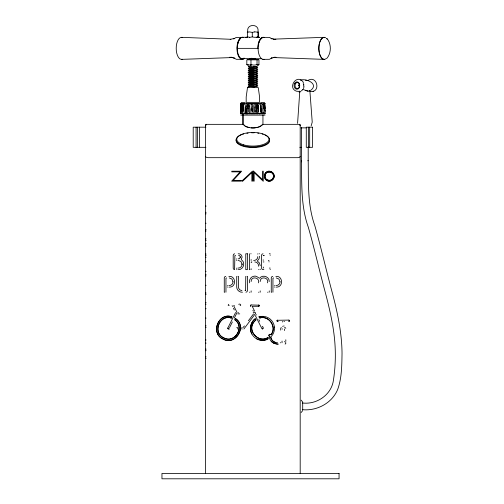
<?xml version="1.0" encoding="UTF-8"?>
<svg xmlns="http://www.w3.org/2000/svg" width="504" height="504" viewBox="0 0 504 504"><rect width="100%" height="100%" fill="white"/><g stroke="black" fill="none" stroke-linecap="round" stroke-linejoin="round"><path stroke-width="0.76" d="M238.102 258.842C240.553 259.522 241.107 255.326 238.619 255.358M241.781 328.318L241.781 327.65M243.155 124.343L243.155 114.358M247.848 31.739C245.889 23.417 259.875 23.417 257.916 31.739M252.554 113.816L252.107 113.841L252.107 113.167M252.17 112.096L252.176 107.062M252.504 112.096L252.51 108.738M252.51 107.062L252.586 103.774M262.943 124.343L262.949 115.032M302.425 409.689C316.915 411.125 331.966 403.169 337.661 389.529C341.813 378.044 341.819 365.539 342.033 353.455C341.882 333.106 337.617 313.072 332.483 293.467C326.359 270.913 321.212 248.107 314.811 225.628C307.377 204.844 308.568 182.461 308.202 160.745L308.202 147.017M250.853 113.841L251.313 113.841L250.853 113.841L250.916 108.738M251.238 110.414L251.25 103.711M251.338 104.315L251.338 103.641L250.979 103.774M263.019 113.778L263.057 112.096M250.047 113.816L249.612 113.841L249.619 113.167M249.688 105.386L249.612 113.841L249.965 113.765M250.11 104.315L250.11 103.774M248.415 113.167C247.659 114.068 249.354 113.646 248.529 113.841M248.447 112.096L248.472 108.738M248.699 108.738L248.718 105.43M248.793 107.062L248.913 103.641L248.541 103.774M248.907 104.315L248.913 103.641M301.575 127.953L301.493 161.022M240.899 113.841L240.912 113.167M247.262 113.841L247.678 113.841L247.262 113.841L247.338 108.738M247.357 107.081C246.595 106.073 247.968 103.112 247.426 103.704M247.521 108.738L247.546 105.43M247.754 104.315L247.76 103.641M264.89 113.841L265.085 110.395M246.173 113.841L246.563 113.841L246.173 113.841L246.21 108.738M246.248 108.738L246.298 113.772M246.406 108.738L246.437 105.43M246.651 104.315L246.658 103.641L246.286 103.774M245.215 107.062L245.152 113.841L245.234 108.738M245.461 108.738L245.492 105.386M245.624 104.315C245.876 103.484 244.982 103.578 245.631 103.774M246.658 103.774L246.286 103.704M244.232 113.167L244.553 113.841L244.194 113.772M244.673 104.315L244.346 103.641L244.661 103.66M242.626 112.096L242.657 108.738M242.657 113.167L242.701 113.772M242.833 110.414L242.84 103.774M243.048 104.315L243.054 103.641M243.394 113.167L243.375 113.772M243.363 112.046L243.457 105.386M243.533 108.738L243.577 105.43M243.602 110.414L243.816 103.641L243.47 103.774M243.81 104.315L243.816 103.641M241.529 113.841L241.536 113.167M241.548 110.395L241.599 107.081M241.851 104.315L241.618 103.704M241.964 112.046L242.191 103.66L242.393 104.315M242.109 108.738L242.014 113.772M242.134 107.081L242.393 103.66M240.723 112.096L240.78 108.738M240.843 107.081L241 103.156L241.139 104.315M240.817 112.046L240.956 105.386M240.975 104.315L241.114 103.66M241.038 104.315L241.051 103.641M241.076 110.395L241.164 105.43M241.151 113.702L241.158 113.167M241.107 112.046L241.322 103.66M241.435 104.315L241.359 103.704M233.018 281.862L231.941 279.058L229.251 277.918M280.01 281.862L278.933 279.058L276.242 277.918M237.857 268.078C240.043 268.342 242.134 266.446 242.059 264.241M263.031 103.774L263.22 108.738M255.459 315.806L261.866 328.614C263.308 330 263.642 326.762 262.225 326.34M251.137 281.534C251.011 275.713 260.221 277.414 258.514 282.864M260.196 281.534C260.07 275.719 269.275 277.402 267.555 282.864M245.769 290.298L245.624 290.594L245.769 276.356M257.783 256.612C257.859 258.772 255.818 260.644 253.676 260.398M240.925 103.774L240.616 113.728M228.841 285.522C231.008 285.774 233.119 283.909 233.018 281.711M275.839 285.522C278 285.774 280.111 283.909 280.01 281.711M234.707 253.789L233.642 254.243L233.201 255.32L233.201 268.279L233.598 269.174L234.593 269.64L234.877 255.667L235.62 255.358M225.95 292.207L225.95 278.284L226.661 277.918M272.941 292.207L272.941 278.284L273.653 277.918M237.743 328.992L237.743 327.65L236.716 327.65M264.625 104.315L264.38 103.66M299.288 124.343L300.189 125.698M264.487 103.66L264.499 104.315M264.386 103.704C264.795 103.874 265.117 103.32 264.726 104.315L264.902 103.704M248.995 66.862L248.749 66.276L256.857 67.064L257.733 67.586L257.204 68.292L253.714 68.657M248.995 68.872L248.749 68.292L256.857 69.073L257.733 69.596L257.204 70.302L253.714 70.667M248.995 70.888L248.749 70.302L256.857 71.089L257.733 71.612L257.204 72.318L253.714 72.683M248.995 72.897L248.749 72.318L256.857 73.105L257.733 73.622L257.204 74.327L253.714 74.693M248.995 74.913C247.71 73.338 265.589 75.871 253.714 76.709M248.995 76.923L248.749 76.343L256.857 77.131L257.733 77.647L257.204 78.353L253.714 78.719M248.995 78.939C247.71 77.364 265.589 79.897 253.714 80.735M248.995 80.949L248.749 80.369L256.857 81.157L257.733 81.673L257.204 82.379L253.714 82.744M248.995 82.965L248.749 82.379L256.857 83.166L257.733 83.689L257.204 84.395L254.054 84.735M248.995 84.974C248.157 83.5 265.072 85.85 254.054 86.745M248.995 86.99L248.749 86.404L254.482 86.953M240.282 257.374L240.282 256.832M259.661 104.315L259.472 103.774M205.575 125.698L206.476 124.343M264.14 103.774L264.146 104.315L264.02 103.641M300.189 156.486L299.489 157.305L297.637 157.676L208.127 157.676L206.275 157.305L205.575 156.486M235.588 312.524L227.839 328.016L228.117 328.904L229.603 328.992M304.07 86.581L303.433 88.654M302.658 410.678L301.153 412.511M264.411 113.753L264.127 113.167M261.532 103.698L261.217 103.641L261.576 103.774M263.668 104.315L263.573 103.704M258.552 103.774L258.243 103.692M260.663 103.748L260.348 103.692M227.839 328.016L227.871 328.671L228.444 328.992M247.729 37.082L247.653 37.201A9.456 0.907 90 0 1 247.464 37.246L247.426 31.985A9.456 0.907 -90 0 1 247.615 31.941L247.729 32.111M257.399 103.774L257.216 103.774M261.658 108.738L261.677 113.841M260.618 103.698L260.738 112.046M246.084 37.441L246.771 37.283M251.269 262.048L251.137 262.351L251.874 261.967M263.327 255.402L263.195 255.698L264.348 255.358M259.654 103.748L259.421 103.704M238.354 269.646C243.281 269.917 245.732 262.849 241.725 260.014C240.2 259.352 242.758 257.783 241.92 256.372C241.58 254.709 239.854 253.581 238.19 253.789M238.26 312.858L238.423 312.524M235.425 318.534C247.458 326.283 235.563 346.059 223.077 339.053C209.979 333.276 218.654 311.888 232.073 316.865C218.648 311.825 209.935 333.32 223.077 339.053C235.551 346.122 247.514 326.245 235.425 318.534L234.814 319.757C245.309 326.737 234.643 344.075 223.675 337.85C212.127 332.823 219.568 313.872 231.468 318.081L231.771 317.476M229.528 327.65L232.363 321.974M234.253 318.194L237.088 312.518L233.642 305.644L234.454 305.644M262.553 113.765L262.496 113.841M256.202 103.774L256.007 103.774M311.138 125.943L312.228 122.094L309.853 90.462M259.68 37.441L258.88 37.277M263.611 113.841L263.598 113.167M258.571 103.748L258.369 103.774M256.24 103.723L255.982 103.748M257.172 103.704L257.456 108.738M254.98 107.081L255.068 103.641L254.772 103.774M244.522 325.924L242.871 327.65M248.396 320.758L253.556 313.866M243.904 328.992L255.686 313.261L255.314 312.524L253.203 312.524M255.906 315.208L256.36 314.603M248.529 103.692L248.73 103.774M255.011 103.723L254.753 103.704M260.385 113.167L260.53 113.765M327.02 58.174C331.43 52.832 331.43 43.867 327.02 38.531M259.352 113.167L259.358 113.841L259.762 113.765M253.777 103.698L253.512 103.774M302.803 89.668L301.285 90.966M258.376 113.765L258.332 113.772M252.107 113.841L252.498 113.765M253.707 103.774L253.499 103.704M255.881 113.167L255.944 113.778M254.64 113.167L254.703 113.778M255.982 113.765L256.334 113.841L255.881 113.841M249.94 103.774L249.745 103.774M255.679 319.24L255.982 319.851L254.255 321.514A10.71 10.71 0 0 0 252.932 323.524C247.647 332.684 259.976 343.211 268.109 337.447M248.497 64.777L248.018 65.022A9.456 2.911 -90 0 1 247.414 64.984L246.821 64.581L246.821 59.825L258.943 59.825L258.943 64.581L258.35 64.984M256 113.753L256.038 110.395M248.289 66.226C247.105 68.5 257.179 67.63 256.769 67.864M253.978 67.624C241.032 68.72 253.329 70.163 256.983 70.125M253.978 69.64C240.124 70.705 255.156 72.513 256.769 71.889M253.978 71.65C239.696 72.645 255.402 74.535 256.769 73.905M253.978 73.666C242.518 74.365 251.042 76.331 256.712 76.104M253.978 75.676C240.162 76.734 255.156 78.586 256.769 77.931M253.978 77.692C240.099 78.731 255.175 80.602 256.769 79.947M253.978 79.701C240.162 80.766 255.156 82.612 256.769 81.957M253.978 81.717C240.099 82.757 255.175 84.628 256.769 83.973M253.978 83.733C240.15 84.804 255.188 86.612 256.769 85.982M253.978 85.743L248.623 86.241L248.031 86.99M251.276 103.698L250.998 103.704M257.494 66.156L253.714 66.641M254.728 113.765L255.1 113.841L254.64 113.841M250.047 103.698L249.77 103.704M310.779 90.304C319.177 83.885 306.016 78.019 300.327 80.18M307.61 80.678C317.211 74.138 321.357 93.183 310.155 91.419M241.196 102.602L245.164 102.369M205.575 243.917L206.136 243.558M257.09 37.466C255.213 37.743 259.396 37.145 258.218 37.309M260.914 125.88L258.401 127.058M257.891 37.34L257.456 37.403M268.103 337.378C258.521 344.056 246.406 330.038 254.255 321.514A10.767 10.767 0 0 1 255.982 319.851M268.223 338.14C266.496 341.271 259.888 340.666 256.744 338.877A12.09 12.09 0 0 1 251.906 334.039C249.026 328.973 250.601 321.98 255.371 318.629C250.608 321.999 249.039 328.967 251.906 334.039M268.367 338.783C264.839 340.78 260.303 340.836 256.744 338.877M245.587 290.613L245.013 290.638M246.191 37.378L246.658 37.29M258.357 65.047A11.113 3.421 90 0 1 257.034 64.562A11.302 11.056 -90 0 1 253.619 65.085L250.973 64.581L249.688 64.984A9.456 6.338 -90 0 1 248.371 65.022L246.821 64.581M258.943 64.581L257.393 65.022M247.243 32.388L249.442 31.916L252.284 32.388L254.388 31.941M313.104 91.344L313.507 91.23M259.276 317.438L258.968 316.827L259.812 316.6L263.693 316.367M254.64 311.182L252.202 306.306L258.817 306.3L259.339 305.783L259.157 305.172L251.118 304.964L250.444 305.6L250.847 306.589M262.471 328.986L263.069 328.016M257.626 127.279L255.925 127.625M258.968 316.827L262.464 316.304M263.082 113.772L263.012 108.738M240.118 305.644C241.788 305.141 239.791 303.44 238.701 304.303M281.364 327.638L280.747 328.047L280.697 330.12M285.132 344.112L285.806 343.445L285.806 342.77L285.132 342.77M228.778 304.303L228.161 305.229L229.2 305.644M258.684 306.312L259.352 305.644L258.684 304.97M288.918 320.09L289.586 320.758L288.918 321.432L289.586 320.758L288.918 320.09L277.106 320.286L277.106 321.237L278.208 321.432M256.278 37.611L256.977 37.485M230.851 39.287L230.227 39.375L234.625 38.342L233.698 38.921L236.269 37.391L242.959 37.359A11.069 5.361 -90 0 0 236.993 49.682A11.069 5.361 -90 0 0 244.213 58.703M247.256 37.283L247.735 37.328C246.021 37.233 247.949 37.296 247.111 37.277M251.118 304.964L250.545 305.279L250.519 305.934M257.771 37.359L259.094 37.277L258.212 37.277M277.584 320.09L276.91 320.758L277.584 321.432M250.658 65.867L251.282 65.816M246.469 37.309L247.369 37.29M241.706 58.672L255.244 58.37M257.462 103.641L257.525 113.841L257.21 113.841M263 253.789L262.042 254.155L261.526 255.181L261.526 268.254L262.263 269.438L263.901 269.646M225.779 276.356L224.809 276.715L224.28 277.748L224.274 292.207L224.689 292.207M272.771 276.356L271.801 276.715L271.272 277.748L271.265 292.207L271.681 292.207M245.939 292.207L246.91 291.841L247.439 290.814L247.445 276.356L247.023 276.356M324.179 37.328L273.294 39.154L274.157 39.331L271.139 38.342L272.066 38.921L269.495 37.391L262.804 37.359M181.585 59.371L232.476 57.544L231.607 57.368L234.625 58.363L233.698 57.777L236.269 59.308L242.959 59.34M246.689 37.29L247.225 37.283M260.744 113.772L260.398 113.841M246.746 37.283L242.317 37.296M229.314 287.135C236.634 287.419 236.074 275.524 228.873 276.356M276.312 287.135C283.626 287.419 283.065 275.524 275.871 276.356M258.539 37.283L259.302 37.309M301.493 127.865L306.123 127.865M262.225 103.704L262.37 104.315M255.522 58.748L261.733 58.697M258.124 48.352L237.245 48.352A11.069 5.368 90 0 1 243.476 37.422M247.514 59.422L258.25 59.422M260.599 102.369L264.568 102.602M261.721 113.753C260.593 114.377 262.647 109.727 261.595 108.738M259.358 113.841L259.749 113.841M240.748 115.114L265.016 115.114M243.457 124.343L205.575 124.343L205.575 473.432M262.319 124.343L300.189 124.343L300.189 473.432M205.928 127.191L193.215 127.191L193.215 147.326L205.928 147.326M301.02 127.865L301.493 127.865M299.836 147.326L301.405 147.326M307.736 160.745L308.202 160.745M205.575 206.086L206.136 206.086M205.575 212.291L206.136 212.291M205.575 213.853L206.136 213.853M205.575 223.234L206.136 223.234M205.575 229.427L206.136 229.427M205.575 230.996L206.136 230.996M205.575 238.909L206.136 238.909M205.575 240.471L206.136 240.471L205.575 240.143M205.575 245.108L206.136 245.108M205.575 246.658L206.136 246.658M250.715 253.789L251.137 253.789M259.075 253.789L259.503 253.789M269.287 253.789L270.182 253.789M205.575 254.054L206.136 254.054M205.575 255.616L206.136 255.616M205.575 257.191L206.136 257.191M236.552 260.411L236.987 260.411M268.298 260.379L269.023 260.379M205.575 261.803L206.136 261.803M263.195 261.941L263.926 261.941M269.35 268.078L270.182 268.078M236.552 269.646L237.006 269.646M249.877 269.646L249.461 269.646L249.461 253.789M258.558 269.646L258.98 269.646M205.575 271.291L206.136 271.291M205.575 274.352L206.136 274.352M205.575 275.909L206.136 275.909M237.97 276.356L238.386 276.356L238.493 287.872L239.677 289.806L241.958 290.638M205.575 285.283L206.136 285.283M227.625 287.135L228.047 287.135M274.623 287.135L275.045 287.135M242.456 292.207C239.507 292.509 236.641 289.97 236.71 286.984L236.71 276.356M249.461 292.207L249.877 292.207M258.514 292.207L258.936 292.207M267.555 292.207L267.977 292.207M205.575 293.019L206.136 293.019M205.575 294.582L206.136 294.582M205.575 302.576L206.136 302.576M205.575 304.139L206.136 304.139M205.575 308.744L206.136 308.744M253.518 311.182L252.813 310.527M237.756 313.866L239.734 313.866M205.575 318.1L206.136 318.093M283.922 321.432L284.546 321.432M205.575 325.874L206.136 325.874M282.58 326.296L282.914 326.296M205.575 327.442L206.136 327.442M284.527 327.638L285.39 327.688L285.806 328.312M241.781 328.992L242.229 328.992M282.038 328.98L282.643 328.98M205.575 339.986L206.136 339.986M284.464 341.429L284.798 341.429M280.306 342.77L280.697 342.77M205.575 343.117L206.136 343.117M269.356 336.332C268.254 335.582 269.363 333.736 270.553 334.423L270.95 334.782C277.294 327.272 268.916 314.906 259.579 318.043C268.916 314.855 277.339 327.291 270.95 334.782C270.018 333.339 267.92 335.33 269.356 336.332C269.212 341.145 273.987 344.572 278.529 344.112M205.575 349.127L206.136 349.127M205.575 350.696L206.136 350.696M205.575 356.901L206.136 356.901M205.575 358.464L206.136 358.464M302.425 402.973C316.701 404.832 331.493 394.796 333.428 380.218C334.946 370.339 335.57 360.322 335.261 350.33C334.713 330.492 330.196 311.056 325.162 291.948C319.334 270.434 314.433 248.68 308.316 227.247C300.724 205.934 301.839 183.009 301.493 160.745L301.493 161.86M252.246 103.704L252.586 103.641L252.239 103.774M262.804 59.34L269.495 59.308L272.066 57.777L271.139 58.363L274.157 57.368L273.294 57.544L324.179 59.371A11.025 5.342 -90 0 1 318.849 49.134A11.025 5.342 -90 0 1 323.423 37.441M238.285 260.411L240.912 261.488L242.052 264.083M259.718 37.504L259.705 37.472A4.813 0.737 -11.7 0 0 259.547 37.403L259.459 37.34A5.613 0.92 -14.7 0 0 259.232 37.309L259.018 37.283M254.835 261.967C257.078 261.866 258.842 264.102 258.558 266.263M258.754 37.277L259.075 37.29M181.585 37.328L230.441 39.274M263.485 268.078L263.195 267.013M250.242 58.748L249.871 58.615L250.929 58.319A2.898 0.731 8.3 0 1 251.962 58.319L255.188 58.735A2.904 0.384 14.1 0 0 255.755 58.735M297.272 91.419C286.461 88.811 296.881 72.658 303.383 82.366M249.442 37.271L247.243 36.798M250.475 65.514L251.074 65.564M305.512 80.205L305.978 80.249M306.23 80.275L306.69 80.325M277.584 344.112L273.502 343.098L271.177 341.321M277.584 342.77C274.321 342.77 270.957 340.458 270.755 337.006A11.995 11.995 0 0 0 274.422 329.584L274.415 327.09M264.814 103.66L264.764 103.156L264.776 103.774M256.605 68.034L256.757 68.059M256.605 72.059L256.757 72.091M256.605 74.075L256.757 74.101M256.605 76.085L257.109 76.217L256.769 75.915M256.605 78.101L256.757 78.126M256.605 80.117L256.757 80.142M256.605 82.127L256.757 82.152M256.605 84.143L256.757 84.168M256.605 86.153L256.757 86.178M256.53 70.037L256.757 70.075M308.051 91.073L307.604 90.991M248.365 127.336L249.241 127.525M231.468 318.081C219.605 313.948 212.14 332.772 223.675 337.85C234.65 344.018 245.265 326.768 234.814 319.757M307.188 90.89L306.734 90.758M247.741 127.172L246.588 126.781M305.348 90.285L302.954 89.454A4.29 1.903 27 0 0 302.652 89.416M275.335 342.386C272.885 341.712 270.982 339.564 270.755 337.006M301.153 400.151L302.658 401.99M245.587 126.321L246.065 126.554M245.146 126.069L243.401 124.343M264.808 103.685L265.041 112.096M300.138 91.722L299.804 90.985L297.581 123.373M253.714 105.43L253.846 113.841L253.38 113.702M253.783 113.765L253.38 113.841L253.373 113.167M303.112 82.927L303.377 83.311M243.06 124.343L245.763 126.636L251.036 127.934A9.148 3.868 0 0 0 255.062 127.903L259.415 126.888L262.061 125.244A11.92 5.027 -0.1 0 0 262.704 124.337M258.873 319.631L259.711 321.306M232.142 305.644L232.571 306.501M233.434 308.221L234.297 309.941M257.506 113.765L257.09 113.841L257.09 113.167M303.698 84.256L303.78 84.93M260.24 265.778L259.421 262.981L257.305 260.978L259.031 258.905L259.503 256.259M269.249 281.534C269.546 276.589 262.376 274.207 259.617 278.258C258.489 278 256.12 275.285 253.745 276.274C250.734 276.759 248.976 279.991 249.461 282.864M242.046 263.926L242.052 264.405M264.984 105.43L265.041 108.738M264.858 106.848L264.871 110.414M264.959 113.167L264.984 113.841M264.852 113.167L264.821 113.702M264.543 107.062L264.688 110.414M264.531 113.167L264.543 113.841M264.279 105.43L264.329 108.738M264.266 107.062L264.317 110.414M264.121 105.386L264.172 108.738M263.063 103.641L263.132 108.738M262.956 113.167L262.962 113.841M262.193 113.167L262.206 113.702M261.544 103.641L261.557 104.315M261.456 105.43L261.5 108.738M261.343 113.702L261.337 113.167M260.417 105.386L260.492 112.096M258.59 103.641L258.596 104.315M258.565 105.43L258.615 112.046M258.382 105.43L258.439 112.046M258.25 113.167L258.256 113.841M256.284 103.774L256.271 108.738M256.221 107.081L256.24 112.046M256.013 105.43L256.045 112.046M255.068 103.641L255.074 104.315M254.778 107.081L254.715 112.096M253.833 103.641L253.833 104.315M309.683 127.191L309.683 147.326M308.366 127.191L308.366 147.326M302.702 402.646L302.702 410.017M285.806 339.791L285.806 341.429M284.464 328.98L284.464 330.536M283.922 325.685L283.922 326.296M282.58 321.432L282.58 322.037M282.038 341.05L282.038 342.77M274.623 285.522L274.623 285.925M270.182 254.967L270.182 255.358M270.182 269.256L270.182 269.646M269.249 290.871L269.249 292.207M269.023 261.551L269.023 261.941M263.195 259.793L263.195 260.379M260.24 269.161L260.24 269.646M260.196 290.871L260.196 292.207M258.521 32.388L258.521 36.798A11.208 9.122 90 0 1 258.369 36.836M257.928 32.388L257.928 36.798M257.783 253.789L257.783 254.142M257.034 59.825L257.034 64.581M252.284 32.388L252.284 36.798A11.315 9.211 -90 0 1 249.442 37.302M251.137 259.573L251.137 260.398M251.137 268.733L251.137 269.646M251.137 290.871L251.137 292.207M250.973 59.825L250.973 64.581M242.821 114.32L242.821 124.343M236.552 258.842L236.552 259.232M236.552 268.078L236.552 268.468M227.625 285.522L227.625 285.925M199.489 127.191L199.489 147.326M197.398 127.191L197.398 147.326M196.081 127.191L196.081 147.326M263.712 316.367A11.995 11.995 0 0 1 274.428 327.077M254.986 127.745A8.845 3.736 0 0 1 251.099 127.777M262.187 124.645A11.315 4.782 0.1 0 1 261.967 124.948M261.696 125.244A11.315 4.782 0.1 0 1 261.381 125.534M182.303 59.264A11.025 5.336 -90 0 1 176.211 48.352A11.025 5.336 -90 0 1 182.303 37.441M326.441 58.376A11.025 5.336 90 0 1 318.9 49.134A11.025 5.336 90 0 1 325.729 37.775M326.441 38.323A11.025 5.336 90 0 1 327.109 39.079M244.1 58.073A10.401 5.034 -90 0 1 238.172 54.256A10.401 5.034 -90 0 1 238.543 41.454M238.827 40.849A10.401 5.034 -90 0 1 240.156 38.953M258.565 45.858A10.401 5.034 -90 0 1 258.741 44.661M264.096 59.34A11.069 5.361 -90 0 1 258.092 48.352A11.069 5.361 -90 0 1 264.096 37.359M257.796 48.352A11.069 5.361 90 0 1 264.027 37.422M237.579 48.352A10.401 5.034 -90 0 1 237.611 47.187M238.348 42.821A10.401 5.034 -90 0 1 238.676 41.87M258.407 44.919A10.401 5.027 -90 0 1 258.628 43.842M258.899 42.821A10.401 5.027 -90 0 1 259.226 41.87M259.598 41A10.401 5.027 -90 0 1 260.02 40.219M260.48 39.545A10.401 5.027 -90 0 1 262.036 38.209M246.084 37.472A4.794 0.737 11.6 0 1 246.223 37.403M298.633 86.052A2.772 2.696 -72.1 0 1 298.614 85.8M298.62 85.554A2.772 2.696 -72.1 0 1 298.658 85.233M300.22 91.867A5.872 3.755 -90 0 1 297.801 91.13M303.748 84.943A2.967 1.468 -84.6 0 1 303.66 86.316M309.828 90.455A5.273 1.669 16.9 0 1 309.834 90.594M309.828 90.607A4.75 1.512 21.3 0 1 309.695 90.884M309.437 90.959A4.303 1.392 23.6 0 1 309.21 91.022L308.719 91.13A4.177 1.361 24.7 0 1 308.064 91.085M305.594 90.399A5.5 0.624 20.7 0 1 305.355 90.31M306.186 90.518A5.405 0.781 20.9 0 1 305.563 90.298M307.648 91.048A4.542 1.455 24.3 0 1 307.257 90.953M306.779 90.833A5.027 1.342 22.5 0 1 306.35 90.701M298.727 84.918A2.936 2.854 -70.4 0 1 298.834 84.615M303.679 84.023A3.27 1.865 -81.4 0 1 303.729 84.231M269.375 139.192A16.777 7.081 0 0 1 252.082 147.552A16.777 7.081 0 0 1 236.754 138.531M264.959 134.952A16.777 7.088 0 0 1 264.38 145.032A16.777 7.088 0 0 1 240.528 144.667A16.777 7.088 0 0 1 241.693 134.593M242.632 134.266A16.777 7.088 0 0 1 243.627 133.963M246.891 133.251A16.777 7.088 0 0 1 248.05 133.088M251.66 132.804A16.777 7.088 0 0 1 254.104 132.804M257.714 133.088A16.777 7.088 0 0 1 258.873 133.251M262.137 133.963A16.777 7.088 0 0 1 263.132 134.266M254.388 31.897A11.201 10.193 90 0 1 257.922 32.407M257.928 32.313A11.378 1.096 90 0 1 258.527 32.319A11.378 9.261 -90 0 0 258.388 32.269M257.947 36.868A11.378 10.351 -90 0 1 252.265 36.868M258.527 36.88A11.378 1.096 90 0 1 257.928 36.861M253.518 171.089L253.512 181.157L254.155 181.157L254.161 172.601L263.258 181.276L263.258 171.19L262.615 171.19L262.615 179.764L253.518 171.089M264.373 175.795L265.192 178.964A4.983 4.983 0 0 0 265.954 179.865C269.936 183.935 276.646 177.83 273.288 173.389A4.983 4.983 0 0 0 272.519 172.488C269.747 169.64 264.436 171.858 264.373 175.795M264.991 175.846C264.253 181.396 273.376 182.108 273.489 176.507C274.226 170.957 265.104 170.245 264.991 175.846M264.411 175.417C263.491 179.764 269.369 183.103 272.519 179.865A4.983 4.983 0 0 0 273.288 178.964C276.639 174.504 269.942 168.431 265.954 172.488A4.983 4.983 0 0 0 265.192 173.389L264.411 175.417M265.028 175.512C263.888 180.986 272.897 182.404 273.452 176.841C274.592 171.36 265.583 169.949 265.028 175.512M247.496 87.602L246.185 96.995L246.185 102.369L259.579 102.369L259.579 96.995L258.269 87.602L247.496 87.602M245.133 113.728L245.517 113.841L245.152 113.702M240.131 171.864L231.645 181.157L240.66 181.157L241.359 180.501L233.125 180.501L241.618 171.209L231.758 171.209L231.758 171.864L240.131 171.864M251.849 172.57L242.689 181.157L241.737 181.157L252.491 171.089L252.491 181.157L251.849 181.157L251.849 172.57M274.699 39.369L274.365 39.457L275.222 39.281L274.699 39.369M231.399 57.248L230.542 57.418L231.399 57.248M275.871 57.242L275.014 57.418L275.871 57.242M312.549 127.191L306.281 127.191L306.281 147.326L312.549 147.326L312.549 127.191M247.445 253.789L245.769 253.789L245.769 269.646L247.445 269.646L247.445 253.789M339.06 473.432L161.96 473.432L161.96 478.8L339.06 478.8L339.06 473.432M275.222 57.418L274.365 57.248L275.222 57.418M275.537 39.375L275.014 39.287L275.871 39.457L275.537 39.375M230.75 57.418L229.893 57.242L230.75 57.418M295.445 83.79A3.018 2.318 90 0 0 297.108 88.553A3.018 2.318 90 0 0 299.445 84.307A3.018 2.318 90 0 0 295.445 83.79M294.449 83.708A3.692 2.835 90 0 0 296.906 89.24A3.692 2.835 90 0 0 299.357 83.708A3.692 2.835 90 0 0 294.449 83.708M243.501 144.799A16.103 6.804 0 0 0 268.909 139.929A16.103 6.804 0 0 0 246.236 133.069A16.103 6.804 0 0 0 243.501 144.799"/></g></svg>
